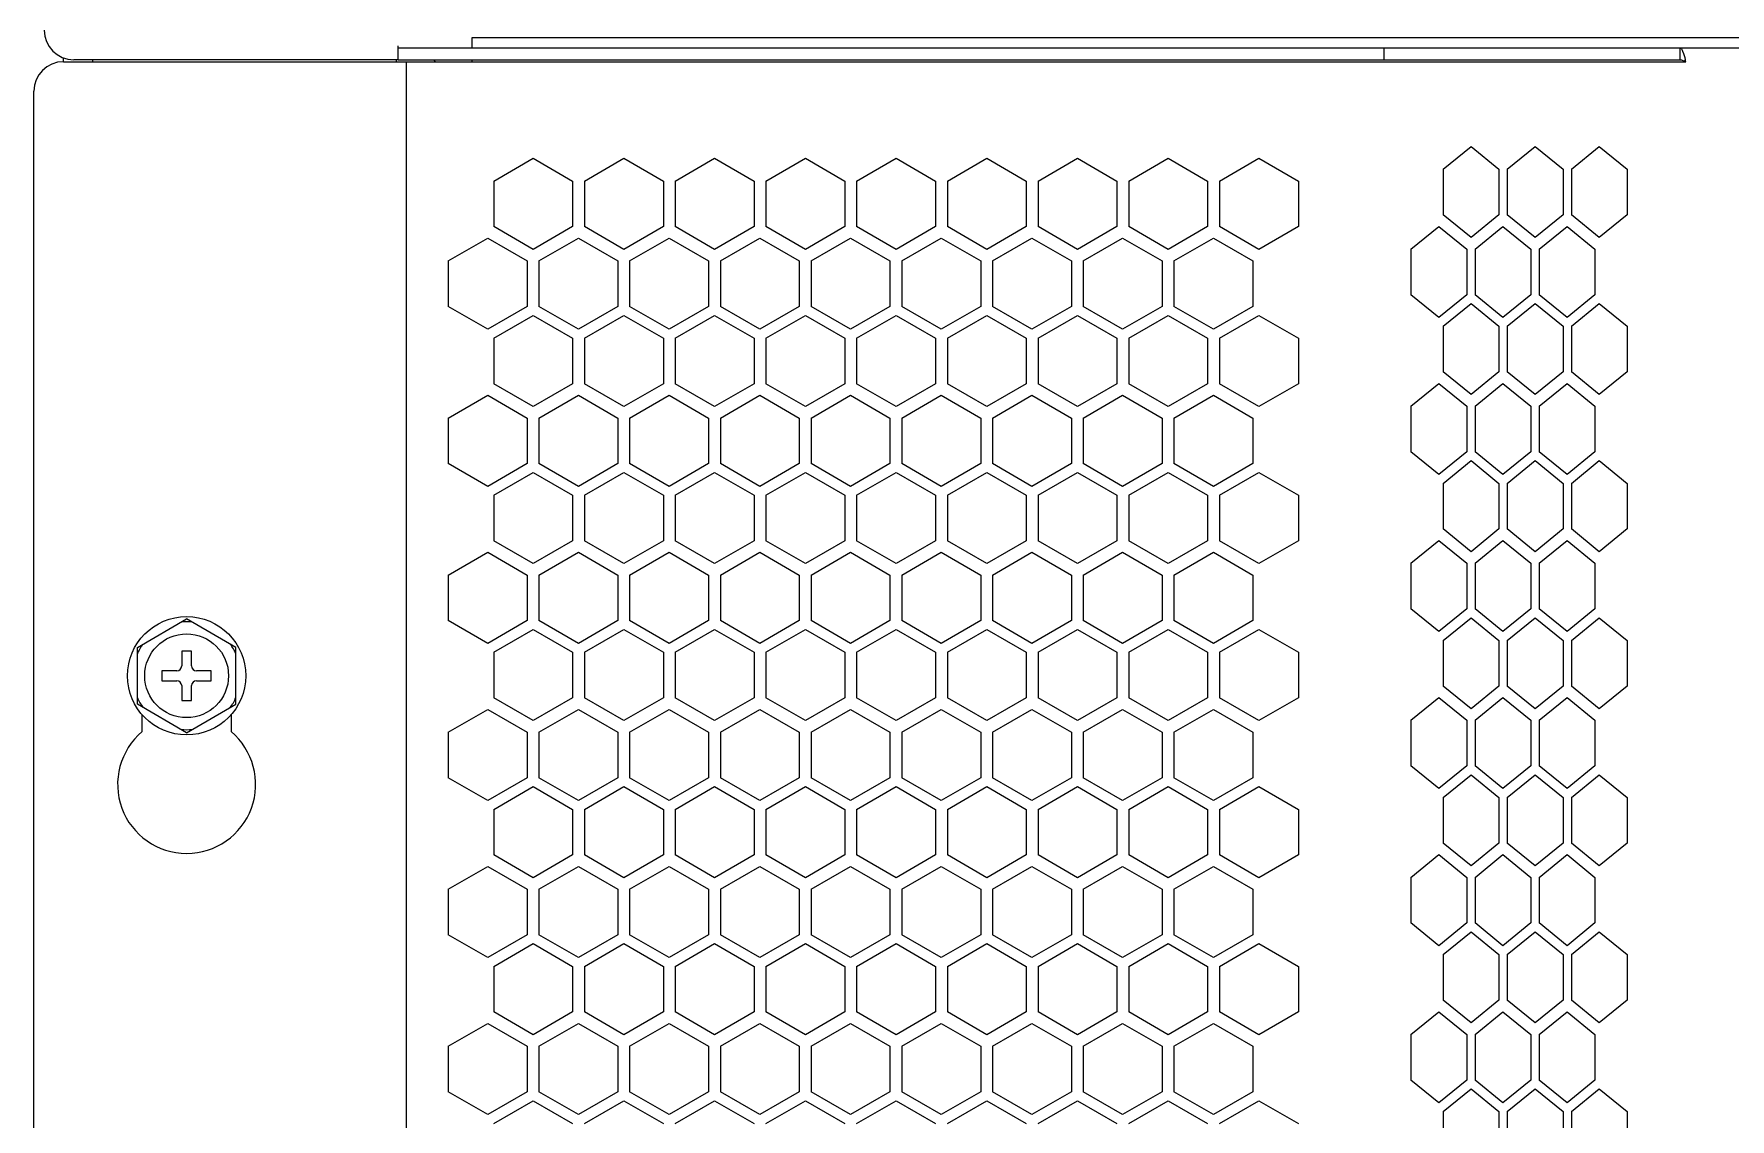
# Model space of a CAD drawing. Extents: x 61367 to 140945, y -1257 to 25588.
# Drawn here: x 73287.2 to 73459.2, y 15995.5 to 16105.5 of the extents above; entities that cross this region are included whole.
import ezdxf

# ---------------------------------------------------------------- set-up
doc = ezdxf.new("R2010")
doc.units = 0
doc.header["$MEASUREMENT"] = 0
doc.layers.get('0').update_dxf_attribs({"linetype": 'CONTINUOUS'})
for name, color, linetype in [('2401-00336-S-M6-12HWM_0', 7, 'CONTINUOUS'), ('4209-0510_0', 7, 'CONTINUOUS'), ('4215-0412-2_0', 7, 'CONTINUOUS'), ('YT-50-01_AF0_1_0', 7, 'CONTINUOUS'), ('YT-50-01_AF0_2_0', 7, 'CONTINUOUS')]:
    doc.layers.add(name, color=color, linetype=linetype)

# ---------------------------------------------------------------- blocks, each defined once
blk = doc.blocks.new('ERGRTHTHRT')
at = {"layer": '2401-00336-S-M6-12HWM_0', "color": 7, "linetype": 'Continuous'}
for p, q in [((-37876.56, -67650.28), (-37871.56, -67647.39)), ((-37866.56, -67650.28), (-37871.56, -67647.39)), ((-37876.56, -67656.05), (-37876.56, -67650.28)), ((-37872.06, -67650.66), (-37872.06, -67652.16)), ((-37871.06, -67650.66), (-37872.06, -67650.66)), ((-37871.06, -67652.16), (-37871.06, -67650.66)), ((-37866.56, -67656.05), (-37866.56, -67650.28)), ((-37874.06, -67652.66), (-37874.06, -67653.66)), ((-37872.56, -67652.66), (-37874.06, -67652.66)), ((-37874.06, -67653.66), (-37872.56, -67653.66)), ((-37872.06, -67654.16), (-37872.06, -67655.66)), ((-37871.06, -67655.66), (-37871.06, -67654.16)), ((-37869.06, -67652.66), (-37870.56, -67652.66)), ((-37870.56, -67653.66), (-37869.06, -67653.66)), ((-37869.06, -67653.66), (-37869.06, -67652.66)), ((-37872.06, -67655.66), (-37871.06, -67655.66)), ((-37871.56, -67658.94), (-37876.56, -67656.05)), ((-37871.56, -67658.94), (-37866.56, -67656.05))]:
    blk.add_line(p, q, dxfattribs=at)
for radius in [6, 4.25]:
    blk.add_circle((-37871.56, -67653.16), radius, dxfattribs=at)
for centre, radius, start, end in [((-37871.56, -67653.16), 5.47, 84.0076, 95.9924), ((-37871.56, -67653.16), 5.47, 144.0076, 155.9924), ((-37871.56, -67653.16), 5.47, 24.0076, 35.9924), ((-37872.56, -67652.16), 0.5, 270, 0), ((-37870.56, -67652.16), 0.5, 180, 270), ((-37872.56, -67654.16), 0.5, 0, 90), ((-37870.56, -67654.16), 0.5, 90, 180), ((-37871.56, -67653.16), 5.47, 204.0076, 215.9924), ((-37871.56, -67653.16), 5.47, 324.0076, 335.9924), ((-37871.56, -67653.16), 5.47, 264.0076, 275.9924)]:
    blk.add_arc(centre, radius, start, end, dxfattribs=at)
at = {"layer": '4209-0510_0', "color": 7, "linetype": 'Continuous'}
for p, q in [((-37842.65, -67588.45), (-37842.65, -67589.48)), ((-37236.65, -67588.45), (-37842.65, -67588.45)), ((-37842.65, -67590.68), (-37842.65, -67590.88))]:
    blk.add_line(p, q, dxfattribs=at)
at = {"layer": '4215-0412-2_0', "color": 7, "linetype": 'Continuous'}
for p, q in [((-37850.1, -67590.68), (-37850.1, -67589.28)), ((-37850.1, -67589.48), (-37228.1, -67589.48)), ((-37750.1, -67590.68), (-37750.1, -67589.48)), ((-37720.1, -67590.68), (-37720.1, -67589.48)), ((-37884.05, -67590.88), (-37719.52, -67590.88)), ((-37850.1, -67590.68), (-37883, -67590.68)), ((-37850.1, -67590.68), (-37720.1, -67590.68)), ((-37849.25, -68019.48), (-37849.25, -67590.88)), ((-37887.05, -68016.48), (-37887.05, -67593.88)), ((-37840.41, -67602.99), (-37836.41, -67600.68)), ((-37836.41, -67600.68), (-37832.41, -67602.99)), ((-37831.21, -67602.99), (-37827.21, -67600.68)), ((-37827.21, -67600.68), (-37823.21, -67602.99)), ((-37822.01, -67602.99), (-37818.01, -67600.68)), ((-37818.01, -67600.68), (-37814.01, -67602.99)), ((-37812.81, -67602.99), (-37808.81, -67600.68)), ((-37808.81, -67600.68), (-37804.81, -67602.99)), ((-37803.61, -67602.99), (-37799.61, -67600.68)), ((-37799.61, -67600.68), (-37795.61, -67602.99)), ((-37794.41, -67602.99), (-37790.41, -67600.68)), ((-37790.41, -67600.68), (-37786.41, -67602.99)), ((-37785.21, -67602.99), (-37781.21, -67600.68)), ((-37781.21, -67600.68), (-37777.21, -67602.99)), ((-37776.01, -67602.99), (-37772.01, -67600.68)), ((-37772.01, -67600.68), (-37768.01, -67602.99)), ((-37766.81, -67602.99), (-37762.81, -67600.68)), ((-37762.81, -67600.68), (-37758.81, -67602.99)), ((-37744.13, -67601.79), (-37741.3, -67599.48)), ((-37741.3, -67599.48), (-37738.47, -67601.79)), ((-37737.62, -67601.79), (-37734.8, -67599.48)), ((-37734.8, -67599.48), (-37731.97, -67601.79)), ((-37731.12, -67601.79), (-37728.29, -67599.48)), ((-37728.29, -67599.48), (-37725.46, -67601.79)), ((-37744.13, -67601.79), (-37744.13, -67606.41)), ((-37738.47, -67601.79), (-37738.47, -67606.41)), ((-37737.62, -67601.79), (-37737.62, -67606.41)), ((-37731.97, -67601.79), (-37731.97, -67606.41)), ((-37731.12, -67601.79), (-37731.12, -67606.41)), ((-37725.46, -67601.79), (-37725.46, -67606.41)), ((-37840.41, -67602.99), (-37840.41, -67607.61)), ((-37832.41, -67602.99), (-37832.41, -67607.61)), ((-37831.21, -67602.99), (-37831.21, -67607.61)), ((-37823.21, -67602.99), (-37823.21, -67607.61)), ((-37822.01, -67602.99), (-37822.01, -67607.61)), ((-37814.01, -67602.99), (-37814.01, -67607.61)), ((-37812.81, -67602.99), (-37812.81, -67607.61)), ((-37804.81, -67602.99), (-37804.81, -67607.61)), ((-37803.61, -67602.99), (-37803.61, -67607.61)), ((-37795.61, -67602.99), (-37795.61, -67607.61)), ((-37794.41, -67602.99), (-37794.41, -67607.61)), ((-37786.41, -67602.99), (-37786.41, -67607.61)), ((-37785.21, -67602.99), (-37785.21, -67607.61)), ((-37777.21, -67602.99), (-37777.21, -67607.61)), ((-37776.01, -67602.99), (-37776.01, -67607.61)), ((-37768.01, -67602.99), (-37768.01, -67607.61)), ((-37766.81, -67602.99), (-37766.81, -67607.61)), ((-37758.81, -67602.99), (-37758.81, -67607.61)), ((-37836.41, -67609.92), (-37840.41, -67607.61)), ((-37832.41, -67607.61), (-37836.41, -67609.92)), ((-37827.21, -67609.92), (-37831.21, -67607.61)), ((-37823.21, -67607.61), (-37827.21, -67609.92)), ((-37818.01, -67609.92), (-37822.01, -67607.61)), ((-37814.01, -67607.61), (-37818.01, -67609.92)), ((-37808.81, -67609.92), (-37812.81, -67607.61)), ((-37804.81, -67607.61), (-37808.81, -67609.92)), ((-37799.61, -67609.92), (-37803.61, -67607.61)), ((-37795.61, -67607.61), (-37799.61, -67609.92)), ((-37790.41, -67609.92), (-37794.41, -67607.61)), ((-37786.41, -67607.61), (-37790.41, -67609.92)), ((-37781.21, -67609.92), (-37785.21, -67607.61)), ((-37777.21, -67607.61), (-37781.21, -67609.92)), ((-37772.01, -67609.92), (-37776.01, -67607.61)), ((-37768.01, -67607.61), (-37772.01, -67609.92)), ((-37762.81, -67609.92), (-37766.81, -67607.61)), ((-37758.81, -67607.61), (-37762.81, -67609.92)), ((-37747.4, -67609.89), (-37744.57, -67607.58)), ((-37744.57, -67607.58), (-37741.74, -67609.89)), ((-37741.3, -67608.72), (-37744.13, -67606.41)), ((-37738.47, -67606.41), (-37741.3, -67608.72)), ((-37740.89, -67609.89), (-37738.06, -67607.58)), ((-37738.06, -67607.58), (-37735.23, -67609.89)), ((-37734.8, -67608.72), (-37737.62, -67606.41)), ((-37731.97, -67606.41), (-37734.8, -67608.72)), ((-37734.39, -67609.89), (-37731.56, -67607.58)), ((-37731.56, -67607.58), (-37728.73, -67609.89)), ((-37728.29, -67608.72), (-37731.12, -67606.41)), ((-37725.46, -67606.41), (-37728.29, -67608.72)), ((-37845.03, -67611.09), (-37841.03, -67608.78)), ((-37841.03, -67608.78), (-37837.03, -67611.09)), ((-37835.83, -67611.09), (-37831.83, -67608.78)), ((-37831.83, -67608.78), (-37827.83, -67611.09)), ((-37826.63, -67611.09), (-37822.63, -67608.78)), ((-37822.63, -67608.78), (-37818.63, -67611.09)), ((-37817.43, -67611.09), (-37813.43, -67608.78)), ((-37813.43, -67608.78), (-37809.43, -67611.09)), ((-37808.23, -67611.09), (-37804.23, -67608.78)), ((-37804.23, -67608.78), (-37800.23, -67611.09)), ((-37799.03, -67611.09), (-37795.03, -67608.78)), ((-37795.03, -67608.78), (-37791.03, -67611.09)), ((-37789.83, -67611.09), (-37785.83, -67608.78)), ((-37785.83, -67608.78), (-37781.83, -67611.09)), ((-37780.63, -67611.09), (-37776.63, -67608.78)), ((-37776.63, -67608.78), (-37772.63, -67611.09)), ((-37771.43, -67611.09), (-37767.43, -67608.78)), ((-37767.43, -67608.78), (-37763.43, -67611.09)), ((-37845.03, -67611.09), (-37845.03, -67615.71)), ((-37837.03, -67611.09), (-37837.03, -67615.71)), ((-37835.83, -67611.09), (-37835.83, -67615.71)), ((-37827.83, -67611.09), (-37827.83, -67615.71)), ((-37826.63, -67611.09), (-37826.63, -67615.71)), ((-37818.63, -67611.09), (-37818.63, -67615.71)), ((-37817.43, -67611.09), (-37817.43, -67615.71)), ((-37809.43, -67611.09), (-37809.43, -67615.71)), ((-37808.23, -67611.09), (-37808.23, -67615.71)), ((-37800.23, -67611.09), (-37800.23, -67615.71)), ((-37799.03, -67611.09), (-37799.03, -67615.71)), ((-37791.03, -67611.09), (-37791.03, -67615.71)), ((-37789.83, -67611.09), (-37789.83, -67615.71)), ((-37781.83, -67611.09), (-37781.83, -67615.71)), ((-37780.63, -67611.09), (-37780.63, -67615.71)), ((-37772.63, -67611.09), (-37772.63, -67615.71)), ((-37771.43, -67611.09), (-37771.43, -67615.71)), ((-37763.43, -67611.09), (-37763.43, -67615.71)), ((-37747.4, -67609.89), (-37747.4, -67614.51)), ((-37741.74, -67609.89), (-37741.74, -67614.51)), ((-37740.89, -67609.89), (-37740.89, -67614.51)), ((-37735.23, -67609.89), (-37735.23, -67614.51)), ((-37734.39, -67609.89), (-37734.39, -67614.51)), ((-37728.73, -67609.89), (-37728.73, -67614.51)), ((-37744.57, -67616.82), (-37747.4, -67614.51)), ((-37741.74, -67614.51), (-37744.57, -67616.82)), ((-37738.06, -67616.82), (-37740.89, -67614.51)), ((-37735.23, -67614.51), (-37738.06, -67616.82)), ((-37731.56, -67616.82), (-37734.39, -67614.51)), ((-37728.73, -67614.51), (-37731.56, -67616.82)), ((-37841.03, -67618.02), (-37845.03, -67615.71)), ((-37837.03, -67615.71), (-37841.03, -67618.02)), ((-37831.83, -67618.02), (-37835.83, -67615.71)), ((-37827.83, -67615.71), (-37831.83, -67618.02)), ((-37822.63, -67618.02), (-37826.63, -67615.71)), ((-37818.63, -67615.71), (-37822.63, -67618.02)), ((-37813.43, -67618.02), (-37817.43, -67615.71)), ((-37809.43, -67615.71), (-37813.43, -67618.02)), ((-37804.23, -67618.02), (-37808.23, -67615.71)), ((-37800.23, -67615.71), (-37804.23, -67618.02)), ((-37795.03, -67618.02), (-37799.03, -67615.71)), ((-37791.03, -67615.71), (-37795.03, -67618.02)), ((-37785.83, -67618.02), (-37789.83, -67615.71)), ((-37781.83, -67615.71), (-37785.83, -67618.02)), ((-37776.63, -67618.02), (-37780.63, -67615.71)), ((-37772.63, -67615.71), (-37776.63, -67618.02)), ((-37767.43, -67618.02), (-37771.43, -67615.71)), ((-37763.43, -67615.71), (-37767.43, -67618.02)), ((-37744.13, -67617.72), (-37741.3, -67615.41)), ((-37741.3, -67615.41), (-37738.47, -67617.72)), ((-37737.62, -67617.72), (-37734.8, -67615.41)), ((-37734.8, -67615.41), (-37731.97, -67617.72)), ((-37731.12, -67617.72), (-37728.29, -67615.41)), ((-37728.29, -67615.41), (-37725.46, -67617.72)), ((-37840.41, -67618.92), (-37836.41, -67616.61)), ((-37836.41, -67616.61), (-37832.41, -67618.92)), ((-37831.21, -67618.92), (-37827.21, -67616.61)), ((-37827.21, -67616.61), (-37823.21, -67618.92)), ((-37822.01, -67618.92), (-37818.01, -67616.61)), ((-37818.01, -67616.61), (-37814.01, -67618.92)), ((-37812.81, -67618.92), (-37808.81, -67616.61)), ((-37808.81, -67616.61), (-37804.81, -67618.92)), ((-37803.61, -67618.92), (-37799.61, -67616.61)), ((-37799.61, -67616.61), (-37795.61, -67618.92)), ((-37794.41, -67618.92), (-37790.41, -67616.61)), ((-37790.41, -67616.61), (-37786.41, -67618.92)), ((-37785.21, -67618.92), (-37781.21, -67616.61)), ((-37781.21, -67616.61), (-37777.21, -67618.92)), ((-37776.01, -67618.92), (-37772.01, -67616.61)), ((-37772.01, -67616.61), (-37768.01, -67618.92)), ((-37766.81, -67618.92), (-37762.81, -67616.61)), ((-37762.81, -67616.61), (-37758.81, -67618.92)), ((-37744.13, -67617.72), (-37744.13, -67622.34)), ((-37738.47, -67617.72), (-37738.47, -67622.34)), ((-37737.62, -67617.72), (-37737.62, -67622.34)), ((-37731.97, -67617.72), (-37731.97, -67622.34)), ((-37731.12, -67617.72), (-37731.12, -67622.34)), ((-37725.46, -67617.72), (-37725.46, -67622.34)), ((-37840.41, -67618.92), (-37840.41, -67623.54)), ((-37832.41, -67618.92), (-37832.41, -67623.54)), ((-37831.21, -67618.92), (-37831.21, -67623.54)), ((-37823.21, -67618.92), (-37823.21, -67623.54)), ((-37822.01, -67618.92), (-37822.01, -67623.54)), ((-37814.01, -67618.92), (-37814.01, -67623.54)), ((-37812.81, -67618.92), (-37812.81, -67623.54)), ((-37804.81, -67618.92), (-37804.81, -67623.54)), ((-37803.61, -67618.92), (-37803.61, -67623.54)), ((-37795.61, -67618.92), (-37795.61, -67623.54)), ((-37794.41, -67618.92), (-37794.41, -67623.54)), ((-37786.41, -67618.92), (-37786.41, -67623.54)), ((-37785.21, -67618.92), (-37785.21, -67623.54)), ((-37777.21, -67618.92), (-37777.21, -67623.54)), ((-37776.01, -67618.92), (-37776.01, -67623.54)), ((-37768.01, -67618.92), (-37768.01, -67623.54)), ((-37766.81, -67618.92), (-37766.81, -67623.54)), ((-37758.81, -67618.92), (-37758.81, -67623.54)), ((-37741.3, -67624.65), (-37744.13, -67622.34)), ((-37738.47, -67622.34), (-37741.3, -67624.65)), ((-37734.8, -67624.65), (-37737.62, -67622.34)), ((-37731.97, -67622.34), (-37734.8, -67624.65)), ((-37728.29, -67624.65), (-37731.12, -67622.34)), ((-37725.46, -67622.34), (-37728.29, -67624.65)), ((-37845.03, -67627.02), (-37841.03, -67624.71)), ((-37841.03, -67624.71), (-37837.03, -67627.02)), ((-37836.41, -67625.85), (-37840.41, -67623.54)), ((-37832.41, -67623.54), (-37836.41, -67625.85)), ((-37835.83, -67627.02), (-37831.83, -67624.71)), ((-37831.83, -67624.71), (-37827.83, -67627.02)), ((-37827.21, -67625.85), (-37831.21, -67623.54)), ((-37823.21, -67623.54), (-37827.21, -67625.85)), ((-37826.63, -67627.02), (-37822.63, -67624.71)), ((-37822.63, -67624.71), (-37818.63, -67627.02)), ((-37818.01, -67625.85), (-37822.01, -67623.54)), ((-37814.01, -67623.54), (-37818.01, -67625.85)), ((-37817.43, -67627.02), (-37813.43, -67624.71)), ((-37813.43, -67624.71), (-37809.43, -67627.02)), ((-37808.81, -67625.85), (-37812.81, -67623.54)), ((-37804.81, -67623.54), (-37808.81, -67625.85)), ((-37808.23, -67627.02), (-37804.23, -67624.71)), ((-37804.23, -67624.71), (-37800.23, -67627.02)), ((-37799.61, -67625.85), (-37803.61, -67623.54)), ((-37795.61, -67623.54), (-37799.61, -67625.85)), ((-37799.03, -67627.02), (-37795.03, -67624.71)), ((-37795.03, -67624.71), (-37791.03, -67627.02)), ((-37790.41, -67625.85), (-37794.41, -67623.54)), ((-37786.41, -67623.54), (-37790.41, -67625.85)), ((-37789.83, -67627.02), (-37785.83, -67624.71)), ((-37785.83, -67624.71), (-37781.83, -67627.02)), ((-37781.21, -67625.85), (-37785.21, -67623.54)), ((-37777.21, -67623.54), (-37781.21, -67625.85)), ((-37780.63, -67627.02), (-37776.63, -67624.71)), ((-37776.63, -67624.71), (-37772.63, -67627.02)), ((-37772.01, -67625.85), (-37776.01, -67623.54)), ((-37768.01, -67623.54), (-37772.01, -67625.85)), ((-37771.43, -67627.02), (-37767.43, -67624.71)), ((-37767.43, -67624.71), (-37763.43, -67627.02)), ((-37762.81, -67625.85), (-37766.81, -67623.54)), ((-37758.81, -67623.54), (-37762.81, -67625.85)), ((-37747.4, -67625.82), (-37744.57, -67623.51)), ((-37744.57, -67623.51), (-37741.74, -67625.82)), ((-37740.89, -67625.82), (-37738.06, -67623.51)), ((-37738.06, -67623.51), (-37735.23, -67625.82)), ((-37734.39, -67625.82), (-37731.56, -67623.51)), ((-37731.56, -67623.51), (-37728.73, -67625.82)), ((-37747.4, -67625.82), (-37747.4, -67630.44)), ((-37741.74, -67625.82), (-37741.74, -67630.44)), ((-37740.89, -67625.82), (-37740.89, -67630.44)), ((-37735.23, -67625.82), (-37735.23, -67630.44)), ((-37734.39, -67625.82), (-37734.39, -67630.44)), ((-37728.73, -67625.82), (-37728.73, -67630.44)), ((-37845.03, -67627.02), (-37845.03, -67631.64)), ((-37837.03, -67627.02), (-37837.03, -67631.64)), ((-37835.83, -67627.02), (-37835.83, -67631.64)), ((-37827.83, -67627.02), (-37827.83, -67631.64)), ((-37826.63, -67627.02), (-37826.63, -67631.64)), ((-37818.63, -67627.02), (-37818.63, -67631.64)), ((-37817.43, -67627.02), (-37817.43, -67631.64)), ((-37809.43, -67627.02), (-37809.43, -67631.64)), ((-37808.23, -67627.02), (-37808.23, -67631.64)), ((-37800.23, -67627.02), (-37800.23, -67631.64)), ((-37799.03, -67627.02), (-37799.03, -67631.64)), ((-37791.03, -67627.02), (-37791.03, -67631.64)), ((-37789.83, -67627.02), (-37789.83, -67631.64)), ((-37781.83, -67627.02), (-37781.83, -67631.64)), ((-37780.63, -67627.02), (-37780.63, -67631.64)), ((-37772.63, -67627.02), (-37772.63, -67631.64)), ((-37771.43, -67627.02), (-37771.43, -67631.64)), ((-37763.43, -67627.02), (-37763.43, -67631.64)), ((-37841.03, -67633.95), (-37845.03, -67631.64)), ((-37837.03, -67631.64), (-37841.03, -67633.95)), ((-37831.83, -67633.95), (-37835.83, -67631.64)), ((-37827.83, -67631.64), (-37831.83, -67633.95)), ((-37822.63, -67633.95), (-37826.63, -67631.64)), ((-37818.63, -67631.64), (-37822.63, -67633.95)), ((-37813.43, -67633.95), (-37817.43, -67631.64)), ((-37809.43, -67631.64), (-37813.43, -67633.95)), ((-37804.23, -67633.95), (-37808.23, -67631.64)), ((-37800.23, -67631.64), (-37804.23, -67633.95)), ((-37795.03, -67633.95), (-37799.03, -67631.64)), ((-37791.03, -67631.64), (-37795.03, -67633.95)), ((-37785.83, -67633.95), (-37789.83, -67631.64)), ((-37781.83, -67631.64), (-37785.83, -67633.95)), ((-37776.63, -67633.95), (-37780.63, -67631.64)), ((-37772.63, -67631.64), (-37776.63, -67633.95)), ((-37767.43, -67633.95), (-37771.43, -67631.64)), ((-37763.43, -67631.64), (-37767.43, -67633.95)), ((-37744.57, -67632.75), (-37747.4, -67630.44)), ((-37741.74, -67630.44), (-37744.57, -67632.75)), ((-37744.13, -67633.65), (-37741.3, -67631.34)), ((-37741.3, -67631.34), (-37738.47, -67633.65)), ((-37738.06, -67632.75), (-37740.89, -67630.44)), ((-37735.23, -67630.44), (-37738.06, -67632.75)), ((-37737.62, -67633.65), (-37734.8, -67631.34)), ((-37734.8, -67631.34), (-37731.97, -67633.65)), ((-37731.56, -67632.75), (-37734.39, -67630.44)), ((-37728.73, -67630.44), (-37731.56, -67632.75)), ((-37731.12, -67633.65), (-37728.29, -67631.34)), ((-37728.29, -67631.34), (-37725.46, -67633.65)), ((-37840.41, -67634.85), (-37836.41, -67632.54)), ((-37836.41, -67632.54), (-37832.41, -67634.85)), ((-37831.21, -67634.85), (-37827.21, -67632.54)), ((-37827.21, -67632.54), (-37823.21, -67634.85)), ((-37822.01, -67634.85), (-37818.01, -67632.54)), ((-37818.01, -67632.54), (-37814.01, -67634.85)), ((-37812.81, -67634.85), (-37808.81, -67632.54)), ((-37808.81, -67632.54), (-37804.81, -67634.85)), ((-37803.61, -67634.85), (-37799.61, -67632.54)), ((-37799.61, -67632.54), (-37795.61, -67634.85)), ((-37794.41, -67634.85), (-37790.41, -67632.54)), ((-37790.41, -67632.54), (-37786.41, -67634.85)), ((-37785.21, -67634.85), (-37781.21, -67632.54)), ((-37781.21, -67632.54), (-37777.21, -67634.85)), ((-37776.01, -67634.85), (-37772.01, -67632.54)), ((-37772.01, -67632.54), (-37768.01, -67634.85)), ((-37766.81, -67634.85), (-37762.81, -67632.54)), ((-37762.81, -67632.54), (-37758.81, -67634.85)), ((-37840.41, -67634.85), (-37840.41, -67639.47)), ((-37832.41, -67634.85), (-37832.41, -67639.47)), ((-37831.21, -67634.85), (-37831.21, -67639.47)), ((-37823.21, -67634.85), (-37823.21, -67639.47)), ((-37822.01, -67634.85), (-37822.01, -67639.47)), ((-37814.01, -67634.85), (-37814.01, -67639.47)), ((-37812.81, -67634.85), (-37812.81, -67639.47)), ((-37804.81, -67634.85), (-37804.81, -67639.47)), ((-37803.61, -67634.85), (-37803.61, -67639.47)), ((-37795.61, -67634.85), (-37795.61, -67639.47)), ((-37794.41, -67634.85), (-37794.41, -67639.47)), ((-37786.41, -67634.85), (-37786.41, -67639.47)), ((-37785.21, -67634.85), (-37785.21, -67639.47)), ((-37777.21, -67634.85), (-37777.21, -67639.47)), ((-37776.01, -67634.85), (-37776.01, -67639.47)), ((-37768.01, -67634.85), (-37768.01, -67639.47)), ((-37766.81, -67634.85), (-37766.81, -67639.47)), ((-37758.81, -67634.85), (-37758.81, -67639.47)), ((-37744.13, -67633.65), (-37744.13, -67638.27)), ((-37738.47, -67633.65), (-37738.47, -67638.27)), ((-37737.62, -67633.65), (-37737.62, -67638.27)), ((-37731.97, -67633.65), (-37731.97, -67638.27)), ((-37731.12, -67633.65), (-37731.12, -67638.27)), ((-37725.46, -67633.65), (-37725.46, -67638.27)), ((-37741.3, -67640.58), (-37744.13, -67638.27)), ((-37738.47, -67638.27), (-37741.3, -67640.58)), ((-37734.8, -67640.58), (-37737.62, -67638.27)), ((-37731.97, -67638.27), (-37734.8, -67640.58)), ((-37728.29, -67640.58), (-37731.12, -67638.27)), ((-37725.46, -67638.27), (-37728.29, -67640.58)), ((-37836.41, -67641.78), (-37840.41, -67639.47)), ((-37832.41, -67639.47), (-37836.41, -67641.78)), ((-37827.21, -67641.78), (-37831.21, -67639.47)), ((-37823.21, -67639.47), (-37827.21, -67641.78)), ((-37818.01, -67641.78), (-37822.01, -67639.47)), ((-37814.01, -67639.47), (-37818.01, -67641.78)), ((-37808.81, -67641.78), (-37812.81, -67639.47)), ((-37804.81, -67639.47), (-37808.81, -67641.78)), ((-37799.61, -67641.78), (-37803.61, -67639.47)), ((-37795.61, -67639.47), (-37799.61, -67641.78)), ((-37790.41, -67641.78), (-37794.41, -67639.47)), ((-37786.41, -67639.47), (-37790.41, -67641.78)), ((-37781.21, -67641.78), (-37785.21, -67639.47)), ((-37777.21, -67639.47), (-37781.21, -67641.78)), ((-37772.01, -67641.78), (-37776.01, -67639.47)), ((-37768.01, -67639.47), (-37772.01, -67641.78)), ((-37762.81, -67641.78), (-37766.81, -67639.47)), ((-37758.81, -67639.47), (-37762.81, -67641.78)), ((-37747.4, -67641.75), (-37744.57, -67639.44)), ((-37744.57, -67639.44), (-37741.74, -67641.75)), ((-37740.89, -67641.75), (-37738.06, -67639.44)), ((-37738.06, -67639.44), (-37735.23, -67641.75)), ((-37734.39, -67641.75), (-37731.56, -67639.44)), ((-37731.56, -67639.44), (-37728.73, -67641.75)), ((-37845.03, -67642.95), (-37841.03, -67640.64)), ((-37841.03, -67640.64), (-37837.03, -67642.95)), ((-37835.83, -67642.95), (-37831.83, -67640.64)), ((-37831.83, -67640.64), (-37827.83, -67642.95)), ((-37826.63, -67642.95), (-37822.63, -67640.64)), ((-37822.63, -67640.64), (-37818.63, -67642.95)), ((-37817.43, -67642.95), (-37813.43, -67640.64)), ((-37813.43, -67640.64), (-37809.43, -67642.95)), ((-37808.23, -67642.95), (-37804.23, -67640.64)), ((-37804.23, -67640.64), (-37800.23, -67642.95)), ((-37799.03, -67642.95), (-37795.03, -67640.64)), ((-37795.03, -67640.64), (-37791.03, -67642.95)), ((-37789.83, -67642.95), (-37785.83, -67640.64)), ((-37785.83, -67640.64), (-37781.83, -67642.95)), ((-37780.63, -67642.95), (-37776.63, -67640.64)), ((-37776.63, -67640.64), (-37772.63, -67642.95)), ((-37771.43, -67642.95), (-37767.43, -67640.64)), ((-37767.43, -67640.64), (-37763.43, -67642.95)), ((-37747.4, -67641.75), (-37747.4, -67646.37)), ((-37741.74, -67641.75), (-37741.74, -67646.37)), ((-37740.89, -67641.75), (-37740.89, -67646.37)), ((-37735.23, -67641.75), (-37735.23, -67646.37)), ((-37734.39, -67641.75), (-37734.39, -67646.37)), ((-37728.73, -67641.75), (-37728.73, -67646.37)), ((-37845.03, -67642.95), (-37845.03, -67647.57)), ((-37837.03, -67642.95), (-37837.03, -67647.57)), ((-37835.83, -67642.95), (-37835.83, -67647.57)), ((-37827.83, -67642.95), (-37827.83, -67647.57)), ((-37826.63, -67642.95), (-37826.63, -67647.57)), ((-37818.63, -67642.95), (-37818.63, -67647.57)), ((-37817.43, -67642.95), (-37817.43, -67647.57)), ((-37809.43, -67642.95), (-37809.43, -67647.57)), ((-37808.23, -67642.95), (-37808.23, -67647.57)), ((-37800.23, -67642.95), (-37800.23, -67647.57)), ((-37799.03, -67642.95), (-37799.03, -67647.57)), ((-37791.03, -67642.95), (-37791.03, -67647.57)), ((-37789.83, -67642.95), (-37789.83, -67647.57)), ((-37781.83, -67642.95), (-37781.83, -67647.57)), ((-37780.63, -67642.95), (-37780.63, -67647.57)), ((-37772.63, -67642.95), (-37772.63, -67647.57)), ((-37771.43, -67642.95), (-37771.43, -67647.57)), ((-37763.43, -67642.95), (-37763.43, -67647.57)), ((-37744.57, -67648.68), (-37747.4, -67646.37)), ((-37741.74, -67646.37), (-37744.57, -67648.68)), ((-37744.13, -67649.58), (-37741.3, -67647.27)), ((-37741.3, -67647.27), (-37738.47, -67649.58)), ((-37738.06, -67648.68), (-37740.89, -67646.37)), ((-37735.23, -67646.37), (-37738.06, -67648.68)), ((-37737.62, -67649.58), (-37734.8, -67647.27)), ((-37734.8, -67647.27), (-37731.97, -67649.58)), ((-37731.56, -67648.68), (-37734.39, -67646.37)), ((-37728.73, -67646.37), (-37731.56, -67648.68)), ((-37731.12, -67649.58), (-37728.29, -67647.27)), ((-37728.29, -67647.27), (-37725.46, -67649.58)), ((-37841.03, -67649.88), (-37845.03, -67647.57)), ((-37837.03, -67647.57), (-37841.03, -67649.88)), ((-37840.41, -67650.78), (-37836.41, -67648.47)), ((-37836.41, -67648.47), (-37832.41, -67650.78)), ((-37831.83, -67649.88), (-37835.83, -67647.57)), ((-37827.83, -67647.57), (-37831.83, -67649.88)), ((-37831.21, -67650.78), (-37827.21, -67648.47)), ((-37827.21, -67648.47), (-37823.21, -67650.78)), ((-37822.63, -67649.88), (-37826.63, -67647.57)), ((-37818.63, -67647.57), (-37822.63, -67649.88)), ((-37822.01, -67650.78), (-37818.01, -67648.47)), ((-37818.01, -67648.47), (-37814.01, -67650.78)), ((-37813.43, -67649.88), (-37817.43, -67647.57)), ((-37809.43, -67647.57), (-37813.43, -67649.88)), ((-37812.81, -67650.78), (-37808.81, -67648.47)), ((-37808.81, -67648.47), (-37804.81, -67650.78)), ((-37804.23, -67649.88), (-37808.23, -67647.57)), ((-37800.23, -67647.57), (-37804.23, -67649.88)), ((-37803.61, -67650.78), (-37799.61, -67648.47)), ((-37799.61, -67648.47), (-37795.61, -67650.78)), ((-37795.03, -67649.88), (-37799.03, -67647.57)), ((-37791.03, -67647.57), (-37795.03, -67649.88)), ((-37794.41, -67650.78), (-37790.41, -67648.47)), ((-37790.41, -67648.47), (-37786.41, -67650.78)), ((-37785.83, -67649.88), (-37789.83, -67647.57)), ((-37781.83, -67647.57), (-37785.83, -67649.88)), ((-37785.21, -67650.78), (-37781.21, -67648.47)), ((-37781.21, -67648.47), (-37777.21, -67650.78)), ((-37776.63, -67649.88), (-37780.63, -67647.57)), ((-37772.63, -67647.57), (-37776.63, -67649.88)), ((-37776.01, -67650.78), (-37772.01, -67648.47)), ((-37772.01, -67648.47), (-37768.01, -67650.78)), ((-37767.43, -67649.88), (-37771.43, -67647.57)), ((-37763.43, -67647.57), (-37767.43, -67649.88)), ((-37766.81, -67650.78), (-37762.81, -67648.47)), ((-37762.81, -67648.47), (-37758.81, -67650.78)), ((-37840.41, -67650.78), (-37840.41, -67655.4)), ((-37832.41, -67650.78), (-37832.41, -67655.4)), ((-37831.21, -67650.78), (-37831.21, -67655.4)), ((-37823.21, -67650.78), (-37823.21, -67655.4)), ((-37822.01, -67650.78), (-37822.01, -67655.4)), ((-37814.01, -67650.78), (-37814.01, -67655.4)), ((-37812.81, -67650.78), (-37812.81, -67655.4)), ((-37804.81, -67650.78), (-37804.81, -67655.4)), ((-37803.61, -67650.78), (-37803.61, -67655.4)), ((-37795.61, -67650.78), (-37795.61, -67655.4)), ((-37794.41, -67650.78), (-37794.41, -67655.4)), ((-37786.41, -67650.78), (-37786.41, -67655.4)), ((-37785.21, -67650.78), (-37785.21, -67655.4)), ((-37777.21, -67650.78), (-37777.21, -67655.4)), ((-37776.01, -67650.78), (-37776.01, -67655.4)), ((-37768.01, -67650.78), (-37768.01, -67655.4)), ((-37766.81, -67650.78), (-37766.81, -67655.4)), ((-37758.81, -67650.78), (-37758.81, -67655.4)), ((-37744.13, -67649.58), (-37744.13, -67654.2)), ((-37738.47, -67649.58), (-37738.47, -67654.2)), ((-37737.62, -67649.58), (-37737.62, -67654.2)), ((-37731.97, -67649.58), (-37731.97, -67654.2)), ((-37731.12, -67649.58), (-37731.12, -67654.2)), ((-37725.46, -67649.58), (-37725.46, -67654.2)), ((-37741.3, -67656.51), (-37744.13, -67654.2)), ((-37738.47, -67654.2), (-37741.3, -67656.51)), ((-37734.8, -67656.51), (-37737.62, -67654.2)), ((-37731.97, -67654.2), (-37734.8, -67656.51)), ((-37728.29, -67656.51), (-37731.12, -67654.2)), ((-37725.46, -67654.2), (-37728.29, -67656.51)), ((-37836.41, -67657.71), (-37840.41, -67655.4)), ((-37832.41, -67655.4), (-37836.41, -67657.71)), ((-37827.21, -67657.71), (-37831.21, -67655.4)), ((-37823.21, -67655.4), (-37827.21, -67657.71)), ((-37818.01, -67657.71), (-37822.01, -67655.4)), ((-37814.01, -67655.4), (-37818.01, -67657.71)), ((-37808.81, -67657.71), (-37812.81, -67655.4)), ((-37804.81, -67655.4), (-37808.81, -67657.71)), ((-37799.61, -67657.71), (-37803.61, -67655.4)), ((-37795.61, -67655.4), (-37799.61, -67657.71)), ((-37790.41, -67657.71), (-37794.41, -67655.4)), ((-37786.41, -67655.4), (-37790.41, -67657.71)), ((-37781.21, -67657.71), (-37785.21, -67655.4)), ((-37777.21, -67655.4), (-37781.21, -67657.71)), ((-37772.01, -67657.71), (-37776.01, -67655.4)), ((-37768.01, -67655.4), (-37772.01, -67657.71)), ((-37762.81, -67657.71), (-37766.81, -67655.4)), ((-37758.81, -67655.4), (-37762.81, -67657.71)), ((-37747.4, -67657.68), (-37744.57, -67655.37)), ((-37744.57, -67655.37), (-37741.74, -67657.68)), ((-37740.89, -67657.68), (-37738.06, -67655.37)), ((-37738.06, -67655.37), (-37735.23, -67657.68)), ((-37734.39, -67657.68), (-37731.56, -67655.37)), ((-37731.56, -67655.37), (-37728.73, -67657.68)), ((-37876.06, -67658.82), (-37876.06, -67657.12)), ((-37867.06, -67657.13), (-37867.06, -67658.82)), ((-37845.03, -67658.88), (-37841.03, -67656.57)), ((-37841.03, -67656.57), (-37837.03, -67658.88)), ((-37835.83, -67658.88), (-37831.83, -67656.57)), ((-37831.83, -67656.57), (-37827.83, -67658.88)), ((-37826.63, -67658.88), (-37822.63, -67656.57)), ((-37822.63, -67656.57), (-37818.63, -67658.88)), ((-37817.43, -67658.88), (-37813.43, -67656.57)), ((-37813.43, -67656.57), (-37809.43, -67658.88)), ((-37808.23, -67658.88), (-37804.23, -67656.57)), ((-37804.23, -67656.57), (-37800.23, -67658.88)), ((-37799.03, -67658.88), (-37795.03, -67656.57)), ((-37795.03, -67656.57), (-37791.03, -67658.88)), ((-37789.83, -67658.88), (-37785.83, -67656.57)), ((-37785.83, -67656.57), (-37781.83, -67658.88)), ((-37780.63, -67658.88), (-37776.63, -67656.57)), ((-37776.63, -67656.57), (-37772.63, -67658.88)), ((-37771.43, -67658.88), (-37767.43, -67656.57)), ((-37767.43, -67656.57), (-37763.43, -67658.88)), ((-37747.4, -67657.68), (-37747.4, -67662.3)), ((-37741.74, -67657.68), (-37741.74, -67662.3)), ((-37740.89, -67657.68), (-37740.89, -67662.3)), ((-37735.23, -67657.68), (-37735.23, -67662.3)), ((-37734.39, -67657.68), (-37734.39, -67662.3)), ((-37728.73, -67657.68), (-37728.73, -67662.3)), ((-37845.03, -67658.88), (-37845.03, -67663.5)), ((-37837.03, -67658.88), (-37837.03, -67663.5)), ((-37835.83, -67658.88), (-37835.83, -67663.5)), ((-37827.83, -67658.88), (-37827.83, -67663.5)), ((-37826.63, -67658.88), (-37826.63, -67663.5)), ((-37818.63, -67658.88), (-37818.63, -67663.5)), ((-37817.43, -67658.88), (-37817.43, -67663.5)), ((-37809.43, -67658.88), (-37809.43, -67663.5)), ((-37808.23, -67658.88), (-37808.23, -67663.5)), ((-37800.23, -67658.88), (-37800.23, -67663.5)), ((-37799.03, -67658.88), (-37799.03, -67663.5)), ((-37791.03, -67658.88), (-37791.03, -67663.5)), ((-37789.83, -67658.88), (-37789.83, -67663.5)), ((-37781.83, -67658.88), (-37781.83, -67663.5)), ((-37780.63, -67658.88), (-37780.63, -67663.5)), ((-37772.63, -67658.88), (-37772.63, -67663.5)), ((-37771.43, -67658.88), (-37771.43, -67663.5)), ((-37763.43, -67658.88), (-37763.43, -67663.5)), ((-37744.57, -67664.61), (-37747.4, -67662.3)), ((-37741.74, -67662.3), (-37744.57, -67664.61)), ((-37738.06, -67664.61), (-37740.89, -67662.3)), ((-37735.23, -67662.3), (-37738.06, -67664.61)), ((-37731.56, -67664.61), (-37734.39, -67662.3)), ((-37728.73, -67662.3), (-37731.56, -67664.61)), ((-37841.03, -67665.81), (-37845.03, -67663.5)), ((-37837.03, -67663.5), (-37841.03, -67665.81)), ((-37840.41, -67666.71), (-37836.41, -67664.4)), ((-37836.41, -67664.4), (-37832.41, -67666.71)), ((-37831.83, -67665.81), (-37835.83, -67663.5)), ((-37827.83, -67663.5), (-37831.83, -67665.81)), ((-37831.21, -67666.71), (-37827.21, -67664.4)), ((-37827.21, -67664.4), (-37823.21, -67666.71)), ((-37822.63, -67665.81), (-37826.63, -67663.5)), ((-37818.63, -67663.5), (-37822.63, -67665.81)), ((-37822.01, -67666.71), (-37818.01, -67664.4)), ((-37818.01, -67664.4), (-37814.01, -67666.71)), ((-37813.43, -67665.81), (-37817.43, -67663.5)), ((-37809.43, -67663.5), (-37813.43, -67665.81)), ((-37812.81, -67666.71), (-37808.81, -67664.4)), ((-37808.81, -67664.4), (-37804.81, -67666.71)), ((-37804.23, -67665.81), (-37808.23, -67663.5)), ((-37800.23, -67663.5), (-37804.23, -67665.81)), ((-37803.61, -67666.71), (-37799.61, -67664.4)), ((-37799.61, -67664.4), (-37795.61, -67666.71)), ((-37795.03, -67665.81), (-37799.03, -67663.5)), ((-37791.03, -67663.5), (-37795.03, -67665.81)), ((-37794.41, -67666.71), (-37790.41, -67664.4)), ((-37790.41, -67664.4), (-37786.41, -67666.71)), ((-37785.83, -67665.81), (-37789.83, -67663.5)), ((-37781.83, -67663.5), (-37785.83, -67665.81)), ((-37785.21, -67666.71), (-37781.21, -67664.4)), ((-37781.21, -67664.4), (-37777.21, -67666.71)), ((-37776.63, -67665.81), (-37780.63, -67663.5)), ((-37772.63, -67663.5), (-37776.63, -67665.81)), ((-37776.01, -67666.71), (-37772.01, -67664.4)), ((-37772.01, -67664.4), (-37768.01, -67666.71)), ((-37767.43, -67665.81), (-37771.43, -67663.5)), ((-37763.43, -67663.5), (-37767.43, -67665.81)), ((-37766.81, -67666.71), (-37762.81, -67664.4)), ((-37762.81, -67664.4), (-37758.81, -67666.71)), ((-37744.13, -67665.51), (-37741.3, -67663.2)), ((-37741.3, -67663.2), (-37738.47, -67665.51)), ((-37737.62, -67665.51), (-37734.8, -67663.2)), ((-37734.8, -67663.2), (-37731.97, -67665.51)), ((-37731.12, -67665.51), (-37728.29, -67663.2)), ((-37728.29, -67663.2), (-37725.46, -67665.51)), ((-37744.13, -67665.51), (-37744.13, -67670.13)), ((-37738.47, -67665.51), (-37738.47, -67670.13)), ((-37737.62, -67665.51), (-37737.62, -67670.13)), ((-37731.97, -67665.51), (-37731.97, -67670.13)), ((-37731.12, -67665.51), (-37731.12, -67670.13)), ((-37725.46, -67665.51), (-37725.46, -67670.13)), ((-37840.41, -67666.71), (-37840.41, -67671.33)), ((-37832.41, -67666.71), (-37832.41, -67671.33)), ((-37831.21, -67666.71), (-37831.21, -67671.33)), ((-37823.21, -67666.71), (-37823.21, -67671.33)), ((-37822.01, -67666.71), (-37822.01, -67671.33)), ((-37814.01, -67666.71), (-37814.01, -67671.33)), ((-37812.81, -67666.71), (-37812.81, -67671.33)), ((-37804.81, -67666.71), (-37804.81, -67671.33)), ((-37803.61, -67666.71), (-37803.61, -67671.33)), ((-37795.61, -67666.71), (-37795.61, -67671.33)), ((-37794.41, -67666.71), (-37794.41, -67671.33)), ((-37786.41, -67666.71), (-37786.41, -67671.33)), ((-37785.21, -67666.71), (-37785.21, -67671.33)), ((-37777.21, -67666.71), (-37777.21, -67671.33)), ((-37776.01, -67666.71), (-37776.01, -67671.33)), ((-37768.01, -67666.71), (-37768.01, -67671.33)), ((-37766.81, -67666.71), (-37766.81, -67671.33)), ((-37758.81, -67666.71), (-37758.81, -67671.33)), ((-37836.41, -67673.64), (-37840.41, -67671.33)), ((-37832.41, -67671.33), (-37836.41, -67673.64)), ((-37827.21, -67673.64), (-37831.21, -67671.33)), ((-37823.21, -67671.33), (-37827.21, -67673.64)), ((-37818.01, -67673.64), (-37822.01, -67671.33)), ((-37814.01, -67671.33), (-37818.01, -67673.64)), ((-37808.81, -67673.64), (-37812.81, -67671.33)), ((-37804.81, -67671.33), (-37808.81, -67673.64)), ((-37799.61, -67673.64), (-37803.61, -67671.33)), ((-37795.61, -67671.33), (-37799.61, -67673.64)), ((-37790.41, -67673.64), (-37794.41, -67671.33)), ((-37786.41, -67671.33), (-37790.41, -67673.64)), ((-37781.21, -67673.64), (-37785.21, -67671.33)), ((-37777.21, -67671.33), (-37781.21, -67673.64)), ((-37772.01, -67673.64), (-37776.01, -67671.33)), ((-37768.01, -67671.33), (-37772.01, -67673.64)), ((-37762.81, -67673.64), (-37766.81, -67671.33)), ((-37758.81, -67671.33), (-37762.81, -67673.64)), ((-37747.4, -67673.61), (-37744.57, -67671.3)), ((-37744.57, -67671.3), (-37741.74, -67673.61)), ((-37741.3, -67672.44), (-37744.13, -67670.13)), ((-37738.47, -67670.13), (-37741.3, -67672.44)), ((-37740.89, -67673.61), (-37738.06, -67671.3)), ((-37738.06, -67671.3), (-37735.23, -67673.61)), ((-37734.8, -67672.44), (-37737.62, -67670.13)), ((-37731.97, -67670.13), (-37734.8, -67672.44)), ((-37734.39, -67673.61), (-37731.56, -67671.3)), ((-37731.56, -67671.3), (-37728.73, -67673.61)), ((-37728.29, -67672.44), (-37731.12, -67670.13)), ((-37725.46, -67670.13), (-37728.29, -67672.44)), ((-37845.03, -67674.81), (-37841.03, -67672.5)), ((-37841.03, -67672.5), (-37837.03, -67674.81)), ((-37835.83, -67674.81), (-37831.83, -67672.5)), ((-37831.83, -67672.5), (-37827.83, -67674.81)), ((-37826.63, -67674.81), (-37822.63, -67672.5)), ((-37822.63, -67672.5), (-37818.63, -67674.81)), ((-37817.43, -67674.81), (-37813.43, -67672.5)), ((-37813.43, -67672.5), (-37809.43, -67674.81)), ((-37808.23, -67674.81), (-37804.23, -67672.5)), ((-37804.23, -67672.5), (-37800.23, -67674.81)), ((-37799.03, -67674.81), (-37795.03, -67672.5)), ((-37795.03, -67672.5), (-37791.03, -67674.81)), ((-37789.83, -67674.81), (-37785.83, -67672.5)), ((-37785.83, -67672.5), (-37781.83, -67674.81)), ((-37780.63, -67674.81), (-37776.63, -67672.5)), ((-37776.63, -67672.5), (-37772.63, -67674.81)), ((-37771.43, -67674.81), (-37767.43, -67672.5)), ((-37767.43, -67672.5), (-37763.43, -67674.81)), ((-37845.03, -67674.81), (-37845.03, -67679.43)), ((-37837.03, -67674.81), (-37837.03, -67679.43)), ((-37835.83, -67674.81), (-37835.83, -67679.43)), ((-37827.83, -67674.81), (-37827.83, -67679.43)), ((-37826.63, -67674.81), (-37826.63, -67679.43)), ((-37818.63, -67674.81), (-37818.63, -67679.43)), ((-37817.43, -67674.81), (-37817.43, -67679.43)), ((-37809.43, -67674.81), (-37809.43, -67679.43)), ((-37808.23, -67674.81), (-37808.23, -67679.43)), ((-37800.23, -67674.81), (-37800.23, -67679.43)), ((-37799.03, -67674.81), (-37799.03, -67679.43)), ((-37791.03, -67674.81), (-37791.03, -67679.43)), ((-37789.83, -67674.81), (-37789.83, -67679.43)), ((-37781.83, -67674.81), (-37781.83, -67679.43)), ((-37780.63, -67674.81), (-37780.63, -67679.43)), ((-37772.63, -67674.81), (-37772.63, -67679.43)), ((-37771.43, -67674.81), (-37771.43, -67679.43)), ((-37763.43, -67674.81), (-37763.43, -67679.43)), ((-37747.4, -67673.61), (-37747.4, -67678.23)), ((-37741.74, -67673.61), (-37741.74, -67678.23)), ((-37740.89, -67673.61), (-37740.89, -67678.23)), ((-37735.23, -67673.61), (-37735.23, -67678.23)), ((-37734.39, -67673.61), (-37734.39, -67678.23)), ((-37728.73, -67673.61), (-37728.73, -67678.23)), ((-37744.57, -67680.54), (-37747.4, -67678.23)), ((-37741.74, -67678.23), (-37744.57, -67680.54)), ((-37738.06, -67680.54), (-37740.89, -67678.23)), ((-37735.23, -67678.23), (-37738.06, -67680.54)), ((-37731.56, -67680.54), (-37734.39, -67678.23)), ((-37728.73, -67678.23), (-37731.56, -67680.54)), ((-37841.03, -67681.74), (-37845.03, -67679.43)), ((-37837.03, -67679.43), (-37841.03, -67681.74)), ((-37831.83, -67681.74), (-37835.83, -67679.43)), ((-37827.83, -67679.43), (-37831.83, -67681.74)), ((-37822.63, -67681.74), (-37826.63, -67679.43)), ((-37818.63, -67679.43), (-37822.63, -67681.74)), ((-37813.43, -67681.74), (-37817.43, -67679.43)), ((-37809.43, -67679.43), (-37813.43, -67681.74)), ((-37804.23, -67681.74), (-37808.23, -67679.43)), ((-37800.23, -67679.43), (-37804.23, -67681.74)), ((-37795.03, -67681.74), (-37799.03, -67679.43)), ((-37791.03, -67679.43), (-37795.03, -67681.74)), ((-37785.83, -67681.74), (-37789.83, -67679.43)), ((-37781.83, -67679.43), (-37785.83, -67681.74)), ((-37776.63, -67681.74), (-37780.63, -67679.43)), ((-37772.63, -67679.43), (-37776.63, -67681.74)), ((-37767.43, -67681.74), (-37771.43, -67679.43)), ((-37763.43, -67679.43), (-37767.43, -67681.74)), ((-37744.13, -67681.44), (-37741.3, -67679.13)), ((-37741.3, -67679.13), (-37738.47, -67681.44)), ((-37737.62, -67681.44), (-37734.8, -67679.13)), ((-37734.8, -67679.13), (-37731.97, -67681.44)), ((-37731.12, -67681.44), (-37728.29, -67679.13)), ((-37728.29, -67679.13), (-37725.46, -67681.44)), ((-37840.41, -67682.64), (-37836.41, -67680.33)), ((-37836.41, -67680.33), (-37832.41, -67682.64)), ((-37831.21, -67682.64), (-37827.21, -67680.33)), ((-37827.21, -67680.33), (-37823.21, -67682.64)), ((-37822.01, -67682.64), (-37818.01, -67680.33)), ((-37818.01, -67680.33), (-37814.01, -67682.64)), ((-37812.81, -67682.64), (-37808.81, -67680.33)), ((-37808.81, -67680.33), (-37804.81, -67682.64)), ((-37803.61, -67682.64), (-37799.61, -67680.33)), ((-37799.61, -67680.33), (-37795.61, -67682.64)), ((-37794.41, -67682.64), (-37790.41, -67680.33)), ((-37790.41, -67680.33), (-37786.41, -67682.64)), ((-37785.21, -67682.64), (-37781.21, -67680.33)), ((-37781.21, -67680.33), (-37777.21, -67682.64)), ((-37776.01, -67682.64), (-37772.01, -67680.33)), ((-37772.01, -67680.33), (-37768.01, -67682.64)), ((-37766.81, -67682.64), (-37762.81, -67680.33)), ((-37762.81, -67680.33), (-37758.81, -67682.64)), ((-37744.13, -67681.44), (-37744.13, -67686.06)), ((-37738.47, -67681.44), (-37738.47, -67686.06)), ((-37737.62, -67681.44), (-37737.62, -67686.06)), ((-37731.97, -67681.44), (-37731.97, -67686.06)), ((-37731.12, -67681.44), (-37731.12, -67686.06)), ((-37725.46, -67681.44), (-37725.46, -67686.06)), ((-37840.41, -67682.64), (-37840.41, -67687.26)), ((-37832.41, -67682.64), (-37832.41, -67687.26)), ((-37831.21, -67682.64), (-37831.21, -67687.26)), ((-37823.21, -67682.64), (-37823.21, -67687.26)), ((-37822.01, -67682.64), (-37822.01, -67687.26)), ((-37814.01, -67682.64), (-37814.01, -67687.26)), ((-37812.81, -67682.64), (-37812.81, -67687.26)), ((-37804.81, -67682.64), (-37804.81, -67687.26)), ((-37803.61, -67682.64), (-37803.61, -67687.26)), ((-37795.61, -67682.64), (-37795.61, -67687.26)), ((-37794.41, -67682.64), (-37794.41, -67687.26)), ((-37786.41, -67682.64), (-37786.41, -67687.26)), ((-37785.21, -67682.64), (-37785.21, -67687.26)), ((-37777.21, -67682.64), (-37777.21, -67687.26)), ((-37776.01, -67682.64), (-37776.01, -67687.26)), ((-37768.01, -67682.64), (-37768.01, -67687.26)), ((-37766.81, -67682.64), (-37766.81, -67687.26)), ((-37758.81, -67682.64), (-37758.81, -67687.26)), ((-37741.3, -67688.37), (-37744.13, -67686.06)), ((-37738.47, -67686.06), (-37741.3, -67688.37)), ((-37734.8, -67688.37), (-37737.62, -67686.06)), ((-37731.97, -67686.06), (-37734.8, -67688.37)), ((-37728.29, -67688.37), (-37731.12, -67686.06)), ((-37725.46, -67686.06), (-37728.29, -67688.37)), ((-37845.03, -67690.74), (-37841.03, -67688.43)), ((-37841.03, -67688.43), (-37837.03, -67690.74)), ((-37836.41, -67689.57), (-37840.41, -67687.26)), ((-37832.41, -67687.26), (-37836.41, -67689.57)), ((-37835.83, -67690.74), (-37831.83, -67688.43)), ((-37831.83, -67688.43), (-37827.83, -67690.74)), ((-37827.21, -67689.57), (-37831.21, -67687.26)), ((-37823.21, -67687.26), (-37827.21, -67689.57)), ((-37826.63, -67690.74), (-37822.63, -67688.43)), ((-37822.63, -67688.43), (-37818.63, -67690.74)), ((-37818.01, -67689.57), (-37822.01, -67687.26)), ((-37814.01, -67687.26), (-37818.01, -67689.57)), ((-37817.43, -67690.74), (-37813.43, -67688.43)), ((-37813.43, -67688.43), (-37809.43, -67690.74)), ((-37808.81, -67689.57), (-37812.81, -67687.26)), ((-37804.81, -67687.26), (-37808.81, -67689.57)), ((-37808.23, -67690.74), (-37804.23, -67688.43)), ((-37804.23, -67688.43), (-37800.23, -67690.74)), ((-37799.61, -67689.57), (-37803.61, -67687.26)), ((-37795.61, -67687.26), (-37799.61, -67689.57)), ((-37799.03, -67690.74), (-37795.03, -67688.43)), ((-37795.03, -67688.43), (-37791.03, -67690.74)), ((-37790.41, -67689.57), (-37794.41, -67687.26)), ((-37786.41, -67687.26), (-37790.41, -67689.57)), ((-37789.83, -67690.74), (-37785.83, -67688.43)), ((-37785.83, -67688.43), (-37781.83, -67690.74)), ((-37781.21, -67689.57), (-37785.21, -67687.26)), ((-37777.21, -67687.26), (-37781.21, -67689.57)), ((-37780.63, -67690.74), (-37776.63, -67688.43)), ((-37776.63, -67688.43), (-37772.63, -67690.74)), ((-37772.01, -67689.57), (-37776.01, -67687.26)), ((-37768.01, -67687.26), (-37772.01, -67689.57)), ((-37771.43, -67690.74), (-37767.43, -67688.43)), ((-37767.43, -67688.43), (-37763.43, -67690.74)), ((-37762.81, -67689.57), (-37766.81, -67687.26)), ((-37758.81, -67687.26), (-37762.81, -67689.57)), ((-37747.4, -67689.54), (-37744.57, -67687.23)), ((-37744.57, -67687.23), (-37741.74, -67689.54)), ((-37740.89, -67689.54), (-37738.06, -67687.23)), ((-37738.06, -67687.23), (-37735.23, -67689.54)), ((-37734.39, -67689.54), (-37731.56, -67687.23)), ((-37731.56, -67687.23), (-37728.73, -67689.54)), ((-37747.4, -67689.54), (-37747.4, -67694.16)), ((-37741.74, -67689.54), (-37741.74, -67694.16)), ((-37740.89, -67689.54), (-37740.89, -67694.16)), ((-37735.23, -67689.54), (-37735.23, -67694.16)), ((-37734.39, -67689.54), (-37734.39, -67694.16)), ((-37728.73, -67689.54), (-37728.73, -67694.16)), ((-37845.03, -67690.74), (-37845.03, -67695.36)), ((-37837.03, -67690.74), (-37837.03, -67695.36)), ((-37835.83, -67690.74), (-37835.83, -67695.36)), ((-37827.83, -67690.74), (-37827.83, -67695.36)), ((-37826.63, -67690.74), (-37826.63, -67695.36)), ((-37818.63, -67690.74), (-37818.63, -67695.36)), ((-37817.43, -67690.74), (-37817.43, -67695.36)), ((-37809.43, -67690.74), (-37809.43, -67695.36)), ((-37808.23, -67690.74), (-37808.23, -67695.36)), ((-37800.23, -67690.74), (-37800.23, -67695.36)), ((-37799.03, -67690.74), (-37799.03, -67695.36)), ((-37791.03, -67690.74), (-37791.03, -67695.36)), ((-37789.83, -67690.74), (-37789.83, -67695.36)), ((-37781.83, -67690.74), (-37781.83, -67695.36)), ((-37780.63, -67690.74), (-37780.63, -67695.36)), ((-37772.63, -67690.74), (-37772.63, -67695.36)), ((-37771.43, -67690.74), (-37771.43, -67695.36)), ((-37763.43, -67690.74), (-37763.43, -67695.36)), ((-37841.03, -67697.67), (-37845.03, -67695.36)), ((-37837.03, -67695.36), (-37841.03, -67697.67)), ((-37831.83, -67697.67), (-37835.83, -67695.36)), ((-37827.83, -67695.36), (-37831.83, -67697.67)), ((-37822.63, -67697.67), (-37826.63, -67695.36)), ((-37818.63, -67695.36), (-37822.63, -67697.67)), ((-37813.43, -67697.67), (-37817.43, -67695.36)), ((-37809.43, -67695.36), (-37813.43, -67697.67)), ((-37804.23, -67697.67), (-37808.23, -67695.36)), ((-37800.23, -67695.36), (-37804.23, -67697.67)), ((-37795.03, -67697.67), (-37799.03, -67695.36)), ((-37791.03, -67695.36), (-37795.03, -67697.67)), ((-37785.83, -67697.67), (-37789.83, -67695.36)), ((-37781.83, -67695.36), (-37785.83, -67697.67)), ((-37776.63, -67697.67), (-37780.63, -67695.36)), ((-37772.63, -67695.36), (-37776.63, -67697.67)), ((-37767.43, -67697.67), (-37771.43, -67695.36)), ((-37763.43, -67695.36), (-37767.43, -67697.67)), ((-37744.57, -67696.47), (-37747.4, -67694.16)), ((-37741.74, -67694.16), (-37744.57, -67696.47)), ((-37744.13, -67697.37), (-37741.3, -67695.06)), ((-37741.3, -67695.06), (-37738.47, -67697.37)), ((-37738.06, -67696.47), (-37740.89, -67694.16)), ((-37735.23, -67694.16), (-37738.06, -67696.47)), ((-37737.62, -67697.37), (-37734.8, -67695.06)), ((-37734.8, -67695.06), (-37731.97, -67697.37)), ((-37731.56, -67696.47), (-37734.39, -67694.16)), ((-37728.73, -67694.16), (-37731.56, -67696.47)), ((-37731.12, -67697.37), (-37728.29, -67695.06)), ((-37728.29, -67695.06), (-37725.46, -67697.37)), ((-37840.41, -67698.57), (-37836.41, -67696.26)), ((-37836.41, -67696.26), (-37832.41, -67698.57)), ((-37831.21, -67698.57), (-37827.21, -67696.26)), ((-37827.21, -67696.26), (-37823.21, -67698.57)), ((-37822.01, -67698.57), (-37818.01, -67696.26)), ((-37818.01, -67696.26), (-37814.01, -67698.57)), ((-37812.81, -67698.57), (-37808.81, -67696.26)), ((-37808.81, -67696.26), (-37804.81, -67698.57)), ((-37803.61, -67698.57), (-37799.61, -67696.26)), ((-37799.61, -67696.26), (-37795.61, -67698.57)), ((-37794.41, -67698.57), (-37790.41, -67696.26)), ((-37790.41, -67696.26), (-37786.41, -67698.57)), ((-37785.21, -67698.57), (-37781.21, -67696.26)), ((-37781.21, -67696.26), (-37777.21, -67698.57)), ((-37776.01, -67698.57), (-37772.01, -67696.26)), ((-37772.01, -67696.26), (-37768.01, -67698.57)), ((-37766.81, -67698.57), (-37762.81, -67696.26)), ((-37762.81, -67696.26), (-37758.81, -67698.57)), ((-37744.13, -67697.37), (-37744.13, -67701.99)), ((-37738.47, -67697.37), (-37738.47, -67701.99)), ((-37737.62, -67697.37), (-37737.62, -67701.99)), ((-37731.97, -67697.37), (-37731.97, -67701.99)), ((-37731.12, -67697.37), (-37731.12, -67701.99)), ((-37725.46, -67697.37), (-37725.46, -67701.99))]:
    blk.add_line(p, q, dxfattribs=at)
for centre, radius, start, end in [((-37883, -67587.68), 3, 180, 270), ((-37884.05, -67593.88), 3, 90, 180), ((-37793.95, -67610.45), 76.95, 14.7276, 14.8829), ((-37871.56, -67664.18), 7, 130.0052, 49.9948)]:
    blk.add_arc(centre, radius, start, end, dxfattribs=at)
blk.add_open_spline([(-37720.1, -67589.48), (-37719.96, -67589.48), (-37719.76, -67590.04), (-37719.65, -67590.39), (-37719.57, -67590.68)], degree=3, knots=[0, 0, 0, 0, 0.324698, 1, 1, 1, 1], dxfattribs=at)
blk.add_open_spline([(-37720.1, -67590.68), (-37719.9, -67590.68), (-37719.7, -67590.79), (-37719.52, -67590.88)], degree=3, dxfattribs=at)
at = {"layer": 'YT-50-01_AF0_1_0', "color": 7, "linetype": 'Continuous'}
blk.add_line((-37846.54, -67590.68), (-37846.34, -67590.88), dxfattribs=at)
at = {"layer": 'YT-50-01_AF0_2_0', "color": 7, "linetype": 'Continuous'}
for p, q in [((-37884.06, -67590.88), (-37884.06, -67590.48)), ((-37881.06, -67590.88), (-37881.06, -67590.68)), ((-37850.26, -67590.88), (-37850.26, -67590.68)), ((-37846.54, -67590.68), (-37846.34, -67590.88))]:
    blk.add_line(p, q, dxfattribs=at)

msp = doc.modelspace()

# ---------------------------------------------------------------- block references
at = {"lineweight": -3}
msp.add_blockref('ERGRTHTHRT', (111174.232, 83693.606), dxfattribs=at)

doc.saveas('drawing.dxf')
